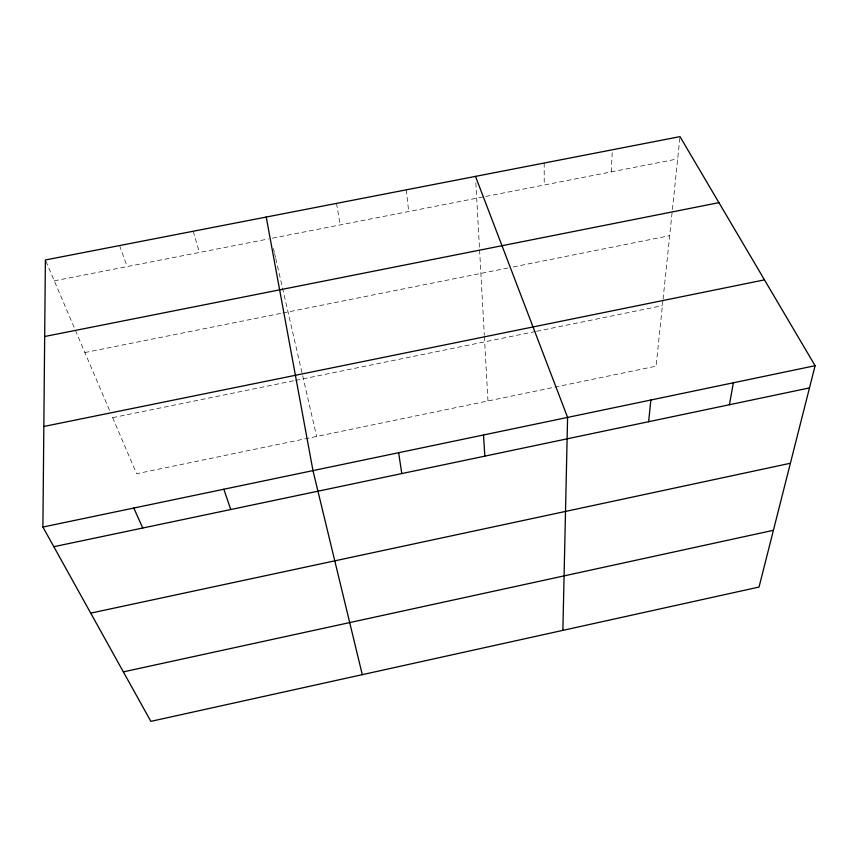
<?xml version="1.0" encoding="UTF-8"?>
<svg xmlns="http://www.w3.org/2000/svg" width="858" height="858" viewBox="0 0 858 858"><rect width="100%" height="100%" fill="white"/><g stroke="black" fill="none" stroke-linecap="round" stroke-linejoin="round"><path stroke-width="0.64" stroke-dasharray="4.29 3.22" d="M611.196 171.911L612.355 149.785M662.944 300.429L656.102 366.162L136.594 473.734L111.626 415.218M663.073 299.131L679.997 136.637M112.666 417.653L294.358 380.63M295.645 380.373L535.253 331.553M536.54 331.295L662.397 305.652M84.888 352.552L281.553 313.245M282.84 312.988L508.054 267.975M513.223 266.945L669.68 235.671M54.29 280.834L268.511 238.932M272.426 238.17L484.502 196.686M485.8 196.439L677.681 158.902M45.914 261.207L109.556 410.371M119.594 245.56L127.145 266.581M193.2 231.252L199.421 252.445M273.445 248.541L274.313 252.338M274.603 253.593L275.482 257.389M275.772 258.655L316.623 436.454M336.518 203.389L340.176 224.914M406.284 189.833L408.708 211.518M475.858 182.797L479.515 248.691M479.59 250L484.32 335.221M484.395 336.55L487.977 400.976M544.187 163.031L544.208 185.006"/><path stroke-width="1.29" d="M42.9 527.037L45.388 259.974L679.997 136.637L815.1 365.701L759.04 587.044L150.847 721.364L42.9 527.037L815.1 365.701M562.88 630.362L567.588 417.417L475.504 176.383M648.637 421.707L650.868 400.01M729.429 404.74L733.365 382.775M123.359 671.878L773.412 530.298M90.723 613.127L790.39 463.256M53.829 546.707L809.469 387.913M43.833 426.48L764.478 279.869M44.67 336.508L718.929 202.649M133.816 508.043L142.718 528.024M223.841 489.232L230.759 509.523M362.291 674.667L312.977 470.613L266.216 217.053M398.648 452.713L401.78 473.584M483.515 434.974L484.824 456.134"/></g></svg>
